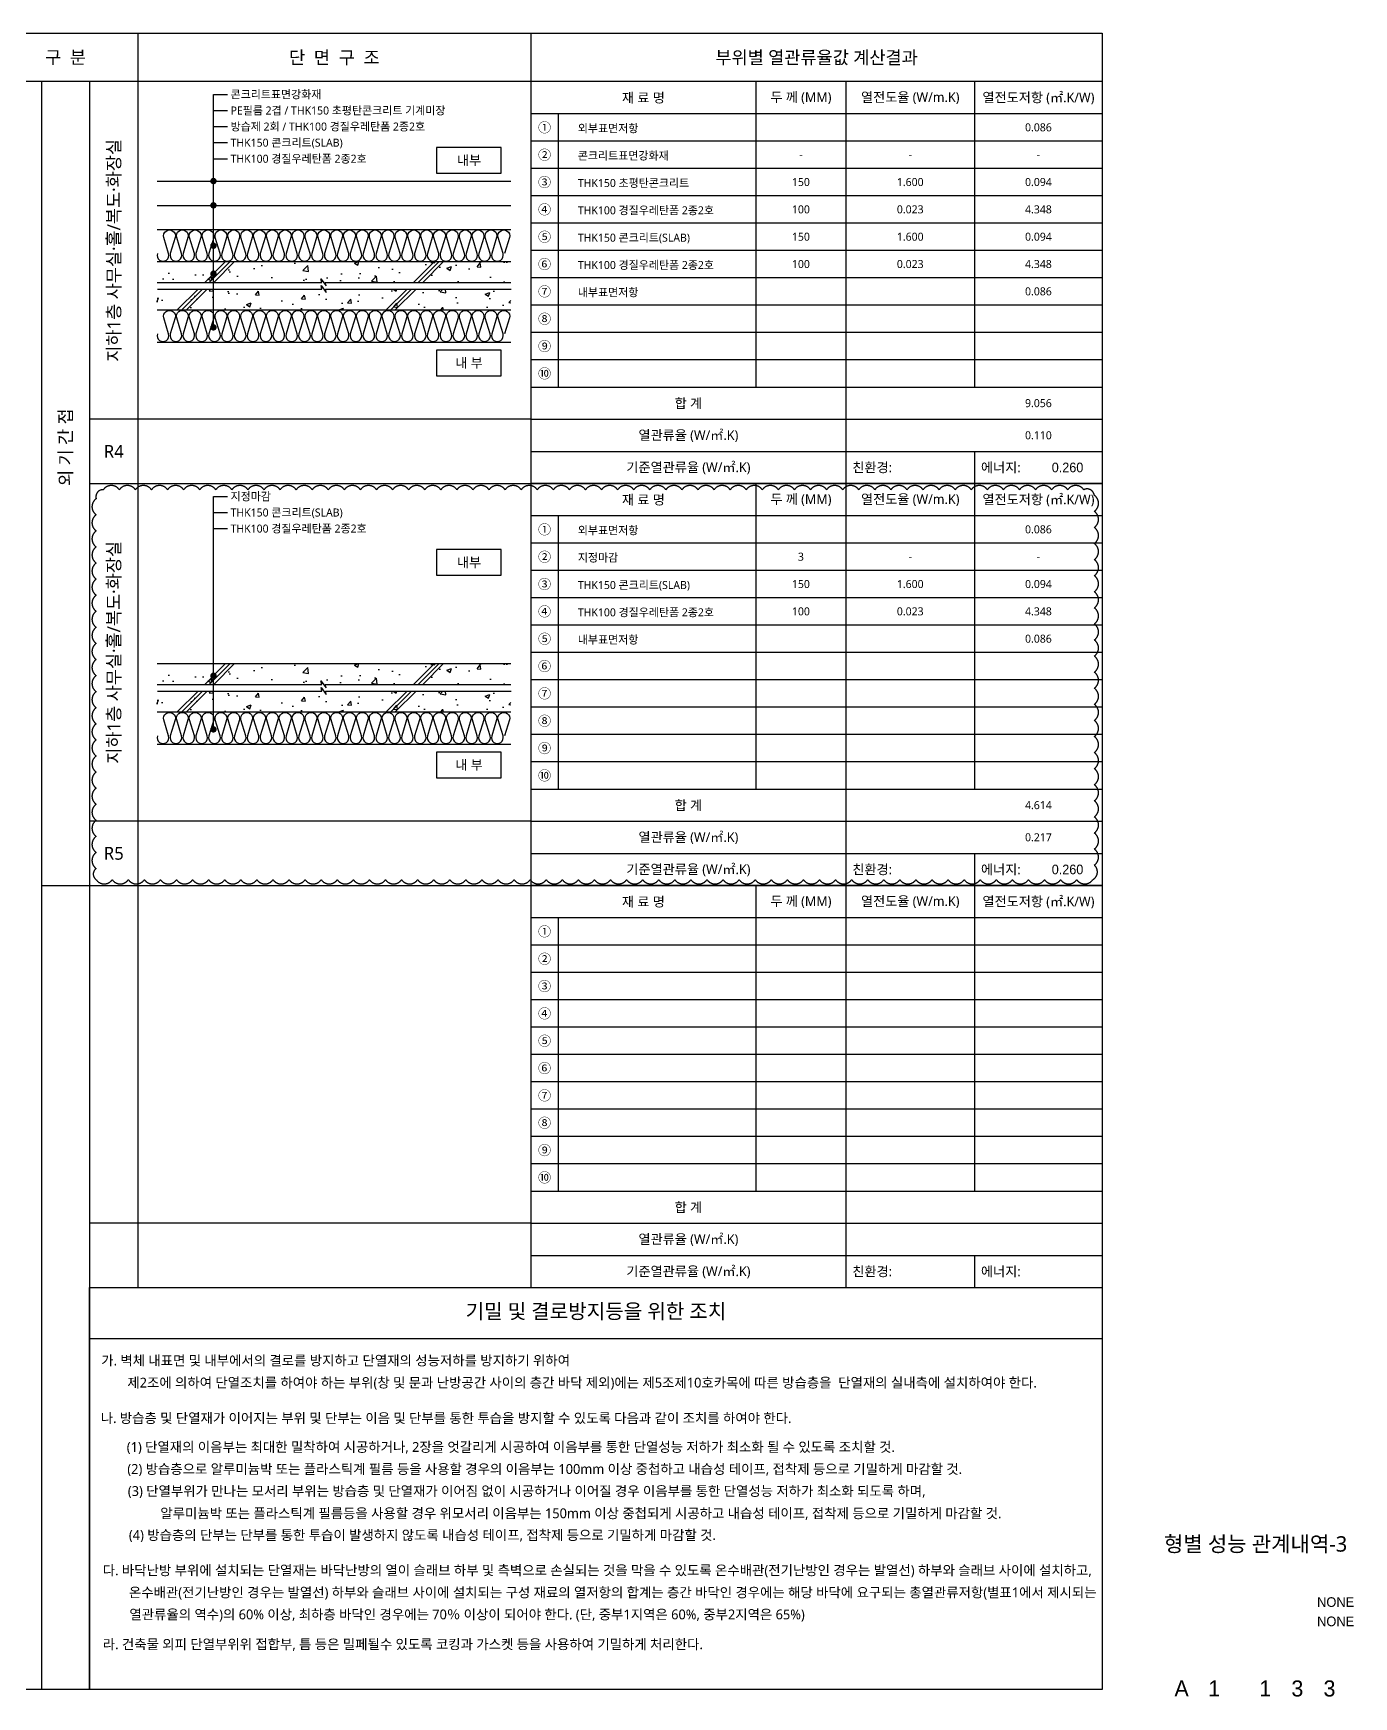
# Model space of a CAD drawing. Header units: millimetres. Extents: x 17329847 to 17386789, y -19727600 to -19720590.
# Drawn here: x 17349842 to 17353949, y -19726992 to -19721819 of the extents above; entities that cross this region are included whole.
import ezdxf
from ezdxf.enums import TextEntityAlignment as Align

# ---------------------------------------------------------------- set-up
doc = ezdxf.new("R2010")
doc.units = ezdxf.units.MM
doc.header["$LTSCALE"] = 100
doc.header["$MEASUREMENT"] = 0
doc.linetypes.add('ACAD_ISO03W100', pattern=[30, 12, -18])
doc.layers.get('0').update_dxf_attribs({"linetype": 'CONTINUOUS'})
doc.layers.add('___2001120_친환경(대일) 수정사항', color=7, linetype='CONTINUOUS', true_color=0xf26722, plot=False)
for name, color, linetype in [('AA-MKXM', 7, 'CONTINUOUS'), ('AA-XXXX-TEXT', 3, 'CONTINUOUS'), ("CON'C", 2, 'CONTINUOUS'), ('FIN', 6, 'CONTINUOUS'), ('HAT', 253, 'CONTINUOUS'), ('INS', 8, 'CONTINUOUS'), ('LEADER', 7, 'CONTINUOUS'), ('SYM', 7, 'CONTINUOUS'), ('TEXT', 3, 'CONTINUOUS'), ('TEXT(실명)', 7, 'CONTINUOUS'), ('TEXT-TITLE', 6, 'CONTINUOUS'), ('TEXT-기입', 6, 'CONTINUOUS'), ('TEXT1-일반글씨', 3, 'CONTINUOUS'), ('TEXT2-제목', 7, 'CONTINUOUS'), ('wire-meshes', 1, 'CONTINUOUS'), ('도면폼', 7, 'CONTINUOUS')]:
    doc.layers.add(name, color=color, linetype=linetype)
doc.layers.add('VE변경사항적용-20220616', color=10, linetype='CONTINUOUS', plot=False)
doc.styles.add('@나눔바른고딕', font='NanumBarunGothic.ttf')
doc.styles.add('CGS', font='cgse', dxfattribs={"bigfont": 'cgs'})
doc.styles.get("Standard").update_dxf_attribs({"font": ''})
doc.styles.add('굴림', font='')
doc.styles.add('나눔바른고딕', font='NanumBarunGothic.ttf')
doc.styles.get('Standard').set_extended_font_data('휴먼세고딕')
doc.styles.get('굴림').set_extended_font_data('Gulim')
doc.linetypes.add('X_LINE-ORI', pattern='A,3.5,-0.5,["X",Standard,S=0.5,R=0,X=-0.175,Y=-0.25],-0.5', length=4.5)

# ---------------------------------------------------------------- blocks, each defined once
blk = doc.blocks.new('BOX1')
at = {"layer": '도면폼', "ltscale": 1000}
blk.add_line((1777.5, 1250), (0, 1250), dxfattribs=at)
at = {"layer": '도면폼', "color": 4, "ltscale": 1000}
for p, q in [((700, 1250), (700, 300)), ((980, 1250), (980, 0)), ((1380, 1250), (1380, 300)), ((1777.5, 1150), (0, 1150)), ((85, 1150), (85, 300)), ((0, 300), (1777.5, 300)), ((0, 200), (1777.5, 200)), ((0, 100), (1777.5, 100)), ((1380, 100), (1380, 0))]:
    blk.add_line(p, q, dxfattribs=at)
at = {"layer": '도면폼', "color": 8}
for p, q in [((1777.5, 1065), (0, 1065)), ((1777.5, 980), (0, 980)), ((1777.5, 895), (0, 895)), ((1777.5, 810), (0, 810)), ((1777.5, 725), (0, 725)), ((1777.5, 640), (0, 640)), ((1777.5, 555), (0, 555)), ((1777.5, 470), (0, 470)), ((1777.5, 385), (0, 385))]:
    blk.add_line(p, q, dxfattribs=at)
at = {"layer": 'TEXT1-일반글씨', "style": '나눔바른고딕'}
for s, p in [('재 료 명', (350, 1200)), ('두 께 (MM)', (840, 1200)), ('열전도율 (W/m.K)', (1180, 1200)), ('열전도저항 (㎡.K/W)', (1578.8, 1200)), ('①', (42.5, 1107.5)), ('②', (42.5, 1022.5)), ('③', (42.5, 937.5)), ('④', (42.5, 852.5)), ('⑤', (42.5, 767.5)), ('⑥', (42.5, 682.5)), ('⑦', (42.5, 597.5)), ('⑧', (42.5, 512.5)), ('⑨', (42.5, 427.5)), ('⑩', (42.5, 342.5)), ('합 계', (490, 250)), ('열관류율 (W/㎡.K)', (490, 150)), ('기준열관류율 (W/㎡.K)', (490, 50))]:
    blk.add_text(s, height=30, dxfattribs=at).set_placement(p, align=Align.MIDDLE)
for s, p in [('친환경:', (1000, 50)), ('에너지:', (1400, 50))]:
    blk.add_text(s, height=30, dxfattribs=at).set_placement(p, align=Align.MIDDLE_LEFT)

msp = doc.modelspace()

# ---------------------------------------------------------------- hatches: boundary and pattern name
at = {"layer": 'HAT', "linetype": 'Continuous'}
h = msp.add_hatch(dxfattribs=at)
h.set_pattern_fill('AR-CONC', color=256, scale=20, style=0)
h.set_pattern_definition([(50, (17391304.85, -19779927.79), (143.45204, -12.55043), [15, -165]), (355, (17391304.85, -19779927.8), (-27.75027, 150.43843), [12, -132]), (100.4514, (17391316.81, -19779928.84), (115.70188, 137.8879), [12.74804, -140.22842]), (46.1842, (17391304.85, -19779887.8), (213.4482, -33.1038), [22.5, -247.5]), (96.6356, (17391322.64, -19779890.55), (186.93254, 194.8236), [19.12206, -210.3426]), (351.1842, (17391304.85, -19779887.8), (186.9324, 194.8237), [18, -198]), (21, (17391324.85, -19779897.79), (119.38141, -80.52378), [15, -165]), (326, (17391324.85, -19779897.8), (48.66307, 145.03), [12, -132]), (71.4514, (17391334.8, -19779904.5), (168.04453, 64.5061), [12.74804, -140.22842]), (37.5, (17391304.853, -19779927.793), (2.43197, 66.57877), [0, -130.4, 0, -134, 0, -132.5]), (7.5, (17391304.85, -19779927.79), (52.61391, 78.88234), [0, -76.4, 0, -127.4, 0, -50.5]), (327.5, (17391260.253, -19779927.793), (106.764487, -4.510974), [0, -50, 0, -156, 0, -207]), (317.5, (17391240.25, -19779927.79), (116.63723, 20.021), [0, -65, 0, -103.6, 0, -147])])
h.paths.add_polyline_path([(17351327.4, -19722614.6), (17350227.4, -19722614.6), (17350227.4, -19722679.3), (17351327.4, -19722679.3)])
h.paths.add_polyline_path([(17350227.4, -19722594), (17351327.4, -19722594), (17351327.4, -19722529.3), (17350227.4, -19722529.3)])
h = msp.add_hatch(dxfattribs=at)
h.set_pattern_fill('AR-CONC', color=256, scale=20, style=0)
h.set_pattern_definition([(50, (17391304.85, -19781177.79), (143.45204, -12.55043), [15, -165]), (355, (17391304.85, -19781177.8), (-27.75027, 150.43843), [12, -132]), (100.4514, (17391316.81, -19781178.84), (115.70188, 137.8879), [12.74804, -140.22842]), (46.1842, (17391304.85, -19781137.8), (213.4482, -33.1038), [22.5, -247.5]), (96.6356, (17391322.64, -19781140.55), (186.93254, 194.8236), [19.12206, -210.3426]), (351.1842, (17391304.85, -19781137.8), (186.9324, 194.8237), [18, -198]), (21, (17391324.85, -19781147.79), (119.38141, -80.52378), [15, -165]), (326, (17391324.85, -19781147.8), (48.66307, 145.03), [12, -132]), (71.4514, (17391334.8, -19781154.5), (168.04453, 64.5061), [12.74804, -140.22842]), (37.5, (17391304.853, -19781177.793), (2.43197, 66.57877), [0, -130.4, 0, -134, 0, -132.5]), (7.5, (17391304.85, -19781177.79), (52.61391, 78.88234), [0, -76.4, 0, -127.4, 0, -50.5]), (327.5, (17391260.253, -19781177.793), (106.764487, -4.510974), [0, -50, 0, -156, 0, -207]), (317.5, (17391240.25, -19781177.79), (116.63723, 20.021), [0, -65, 0, -103.6, 0, -147])])
h.paths.add_polyline_path([(17351327.4, -19723864.6), (17350227.4, -19723864.6), (17350227.4, -19723929.3), (17351327.4, -19723929.3)])
h.paths.add_polyline_path([(17350227.4, -19723844), (17351327.4, -19723844), (17351327.4, -19723779.3), (17350227.4, -19723779.3)])

# ---------------------------------------------------------------- linework, layer by layer
at = {"color": 7}
msp.add_lwpolyline([(17350017.4, -19725719.3), (17353167.4, -19725719.3), (17353167.4, -19726969.3), (17350017.4, -19726969.3)], close=True, dxfattribs=at)
msp.add_lwpolyline([(17353167.4, -19725879.3), (17350017.4, -19725879.3)], dxfattribs=at)
at = {"layer": '___2001120_친환경(대일) 수정사항', "ltscale": 1000}
msp.add_lwpolyline([(17350017.4, -19725719.3), (17353167.4, -19725719.3), (17353167.4, -19726969.3), (17350017.4, -19726969.3)], close=True, dxfattribs=at)
at = {"layer": 'AA-MKXM', "color": 7}
for points in [[(17351096.5, -19722254.3), (17351297.4, -19722254.3), (17351297.4, -19722174.3), (17351096.5, -19722174.3)], [(17351096.5, -19722884.3), (17351297.4, -19722884.3), (17351297.4, -19722804.3), (17351096.5, -19722804.3)], [(17351096.5, -19723504.3), (17351297.4, -19723504.3), (17351297.4, -19723424.3), (17351096.5, -19723424.3)], [(17351096.5, -19724134.3), (17351297.4, -19724134.3), (17351297.4, -19724054.3), (17351096.5, -19724054.3)]]:
    msp.add_lwpolyline(points, close=True, dxfattribs=at)
at = {"layer": "CON'C"}
for points in [[(17350227.4, -19722529.3), (17351327.4, -19722529.3)], [(17350227.4, -19722679.3), (17351327.4, -19722679.3)], [(17350227.4, -19723779.3), (17351327.4, -19723779.3)], [(17350227.4, -19723929.3), (17351327.4, -19723929.3)]]:
    msp.add_lwpolyline(points, dxfattribs=at)
at = {"layer": 'FIN'}
for points in [[(17350227.4, -19722279.3), (17351327.4, -19722279.3)], [(17350227.4, -19722429.3), (17351327.4, -19722429.3)]]:
    msp.add_lwpolyline(points, dxfattribs=at)
at = {"layer": 'HAT', "linetype": 'Continuous'}
for p, q in [((17350375.3, -19722594), (17350440, -19722529.3)), ((17350389.5, -19722594), (17350454.2, -19722529.3)), ((17350403.6, -19722594), (17350468.3, -19722529.3)), ((17351025.2, -19722594), (17351089.9, -19722529.3)), ((17351039.4, -19722594), (17351104.1, -19722529.3)), ((17351053.5, -19722594), (17351118.2, -19722529.3)), ((17350290, -19722679.3), (17350354.7, -19722614.6)), ((17350304.2, -19722679.3), (17350368.9, -19722614.6)), ((17350318.3, -19722679.3), (17350383, -19722614.6)), ((17350939.9, -19722679.3), (17351004.6, -19722614.6)), ((17350954.1, -19722679.3), (17351018.7, -19722614.6)), ((17350968.2, -19722679.3), (17351032.9, -19722614.6)), ((17350375.3, -19723844), (17350440, -19723779.3)), ((17350389.5, -19723844), (17350454.2, -19723779.3)), ((17350403.6, -19723844), (17350468.3, -19723779.3)), ((17351025.2, -19723844), (17351089.9, -19723779.3)), ((17351039.4, -19723844), (17351104.1, -19723779.3)), ((17351053.5, -19723844), (17351118.2, -19723779.3)), ((17350290, -19723929.3), (17350354.7, -19723864.6)), ((17350304.2, -19723929.3), (17350368.9, -19723864.6)), ((17350318.3, -19723929.3), (17350383, -19723864.6)), ((17350939.9, -19723929.3), (17351004.6, -19723864.6)), ((17350954.1, -19723929.3), (17351018.7, -19723864.6)), ((17350968.2, -19723929.3), (17351032.9, -19723864.6))]:
    msp.add_line(p, q, dxfattribs=at)
at = {"layer": 'INS'}
for points in [[(17350228.2, -19722504.3, 1.344031), (17350263.2, -19722504.3), (17350248.2, -19722454.3, -1.344031), (17350283.2, -19722454.3), (17350268.2, -19722504.3)], [(17350268.2, -19722504.3, 1.344031), (17350303.2, -19722504.3), (17350288.2, -19722454.3, -1.344031), (17350323.2, -19722454.3), (17350308.2, -19722504.3)], [(17350308.2, -19722504.3, 1.344031), (17350343.2, -19722504.3), (17350328.2, -19722454.3, -1.344031), (17350363.2, -19722454.3), (17350348.2, -19722504.3)], [(17350348.2, -19722504.3, 1.344031), (17350383.2, -19722504.3), (17350368.2, -19722454.3, -1.344031), (17350403.2, -19722454.3), (17350388.2, -19722504.3)], [(17350388.2, -19722504.3, 1.344031), (17350423.2, -19722504.3), (17350408.2, -19722454.3, -1.344031), (17350443.2, -19722454.3), (17350428.2, -19722504.3)], [(17350428.2, -19722504.3, 1.344031), (17350463.2, -19722504.3), (17350448.2, -19722454.3, -1.344031), (17350483.2, -19722454.3), (17350468.2, -19722504.3)], [(17350468.2, -19722504.3, 1.344031), (17350503.2, -19722504.3), (17350488.2, -19722454.3, -1.344031), (17350523.2, -19722454.3), (17350508.2, -19722504.3)], [(17350508.2, -19722504.3, 1.344031), (17350543.2, -19722504.3), (17350528.2, -19722454.3, -1.344031), (17350563.2, -19722454.3), (17350548.2, -19722504.3)], [(17350548.2, -19722504.3, 1.344031), (17350583.2, -19722504.3), (17350568.2, -19722454.3, -1.344031), (17350603.2, -19722454.3), (17350588.2, -19722504.3)], [(17350588.2, -19722504.3, 1.344031), (17350623.2, -19722504.3), (17350608.2, -19722454.3, -1.344031), (17350643.2, -19722454.3), (17350628.2, -19722504.3)], [(17350628.2, -19722504.3, 1.344031), (17350663.2, -19722504.3), (17350648.2, -19722454.3, -1.344031), (17350683.2, -19722454.3), (17350668.2, -19722504.3)], [(17350668.2, -19722504.3, 1.344031), (17350703.2, -19722504.3), (17350688.2, -19722454.3, -1.344031), (17350723.2, -19722454.3), (17350708.2, -19722504.3)], [(17350708.2, -19722504.3, 1.344031), (17350743.2, -19722504.3), (17350728.2, -19722454.3, -1.344031), (17350763.2, -19722454.3), (17350748.2, -19722504.3)], [(17350748.2, -19722504.3, 1.344031), (17350783.2, -19722504.3), (17350768.2, -19722454.3, -1.344031), (17350803.2, -19722454.3), (17350788.2, -19722504.3)], [(17350788.2, -19722504.3, 1.344031), (17350823.2, -19722504.3), (17350808.2, -19722454.3, -1.344031), (17350843.2, -19722454.3), (17350828.2, -19722504.3)], [(17350828.2, -19722504.3, 1.344031), (17350863.2, -19722504.3), (17350848.2, -19722454.3, -1.344031), (17350883.2, -19722454.3), (17350868.2, -19722504.3)], [(17350868.2, -19722504.3, 1.344031), (17350903.2, -19722504.3), (17350888.2, -19722454.3, -1.344031), (17350923.2, -19722454.3), (17350908.2, -19722504.3)], [(17350908.2, -19722504.3, 1.344031), (17350943.2, -19722504.3), (17350928.2, -19722454.3, -1.344031), (17350963.2, -19722454.3), (17350948.2, -19722504.3)], [(17350948.2, -19722504.3, 1.344031), (17350983.2, -19722504.3), (17350968.2, -19722454.3, -1.344031), (17351003.2, -19722454.3), (17350988.2, -19722504.3)], [(17350988.2, -19722504.3, 1.344031), (17351023.2, -19722504.3), (17351008.2, -19722454.3, -1.344031), (17351043.2, -19722454.3), (17351028.2, -19722504.3)], [(17351028.2, -19722504.3, 1.344031), (17351063.2, -19722504.3), (17351048.2, -19722454.3, -1.344031), (17351083.2, -19722454.3), (17351068.2, -19722504.3)], [(17351068.2, -19722504.3, 1.344031), (17351103.2, -19722504.3), (17351088.2, -19722454.3, -1.344031), (17351123.2, -19722454.3), (17351108.2, -19722504.3)], [(17351108.2, -19722504.3, 1.344031), (17351143.2, -19722504.3), (17351128.2, -19722454.3, -1.344031), (17351163.2, -19722454.3), (17351148.2, -19722504.3)], [(17351148.2, -19722504.3, 1.344031), (17351183.2, -19722504.3), (17351168.2, -19722454.3, -1.344031), (17351203.2, -19722454.3), (17351188.2, -19722504.3)], [(17351188.2, -19722504.3, 1.344031), (17351223.2, -19722504.3), (17351208.2, -19722454.3, -1.344031), (17351243.2, -19722454.3), (17351228.2, -19722504.3)], [(17351228.2, -19722504.3, 1.344031), (17351263.2, -19722504.3), (17351248.2, -19722454.3, -1.344031), (17351283.2, -19722454.3), (17351268.2, -19722504.3)], [(17351268.2, -19722504.3, 1.344031), (17351303.2, -19722504.3), (17351288.2, -19722454.3, -1.344031), (17351323.2, -19722454.3), (17351308.2, -19722504.3)], [(17350228.2, -19722754.3, 1.344031), (17350263.2, -19722754.3), (17350248.2, -19722704.3, -1.344031), (17350283.2, -19722704.3), (17350268.2, -19722754.3)], [(17350268.2, -19722754.3, 1.344031), (17350303.2, -19722754.3), (17350288.2, -19722704.3, -1.344031), (17350323.2, -19722704.3), (17350308.2, -19722754.3)], [(17350308.2, -19722754.3, 1.344031), (17350343.2, -19722754.3), (17350328.2, -19722704.3, -1.344031), (17350363.2, -19722704.3), (17350348.2, -19722754.3)], [(17350348.2, -19722754.3, 1.344031), (17350383.2, -19722754.3), (17350368.2, -19722704.3, -1.344031), (17350403.2, -19722704.3), (17350388.2, -19722754.3)], [(17350388.2, -19722754.3, 1.344031), (17350423.2, -19722754.3), (17350408.2, -19722704.3, -1.344031), (17350443.2, -19722704.3), (17350428.2, -19722754.3)], [(17350428.2, -19722754.3, 1.344031), (17350463.2, -19722754.3), (17350448.2, -19722704.3, -1.344031), (17350483.2, -19722704.3), (17350468.2, -19722754.3)], [(17350468.2, -19722754.3, 1.344031), (17350503.2, -19722754.3), (17350488.2, -19722704.3, -1.344031), (17350523.2, -19722704.3), (17350508.2, -19722754.3)], [(17350508.2, -19722754.3, 1.344031), (17350543.2, -19722754.3), (17350528.2, -19722704.3, -1.344031), (17350563.2, -19722704.3), (17350548.2, -19722754.3)], [(17350548.2, -19722754.3, 1.344031), (17350583.2, -19722754.3), (17350568.2, -19722704.3, -1.344031), (17350603.2, -19722704.3), (17350588.2, -19722754.3)], [(17350588.2, -19722754.3, 1.344031), (17350623.2, -19722754.3), (17350608.2, -19722704.3, -1.344031), (17350643.2, -19722704.3), (17350628.2, -19722754.3)], [(17350628.2, -19722754.3, 1.344031), (17350663.2, -19722754.3), (17350648.2, -19722704.3, -1.344031), (17350683.2, -19722704.3), (17350668.2, -19722754.3)], [(17350668.2, -19722754.3, 1.344031), (17350703.2, -19722754.3), (17350688.2, -19722704.3, -1.344031), (17350723.2, -19722704.3), (17350708.2, -19722754.3)], [(17350708.2, -19722754.3, 1.344031), (17350743.2, -19722754.3), (17350728.2, -19722704.3, -1.344031), (17350763.2, -19722704.3), (17350748.2, -19722754.3)], [(17350748.2, -19722754.3, 1.344031), (17350783.2, -19722754.3), (17350768.2, -19722704.3, -1.344031), (17350803.2, -19722704.3), (17350788.2, -19722754.3)], [(17350788.2, -19722754.3, 1.344031), (17350823.2, -19722754.3), (17350808.2, -19722704.3, -1.344031), (17350843.2, -19722704.3), (17350828.2, -19722754.3)], [(17350828.2, -19722754.3, 1.344031), (17350863.2, -19722754.3), (17350848.2, -19722704.3, -1.344031), (17350883.2, -19722704.3), (17350868.2, -19722754.3)], [(17350868.2, -19722754.3, 1.344031), (17350903.2, -19722754.3), (17350888.2, -19722704.3, -1.344031), (17350923.2, -19722704.3), (17350908.2, -19722754.3)], [(17350908.2, -19722754.3, 1.344031), (17350943.2, -19722754.3), (17350928.2, -19722704.3, -1.344031), (17350963.2, -19722704.3), (17350948.2, -19722754.3)], [(17350948.2, -19722754.3, 1.344031), (17350983.2, -19722754.3), (17350968.2, -19722704.3, -1.344031), (17351003.2, -19722704.3), (17350988.2, -19722754.3)], [(17350988.2, -19722754.3, 1.344031), (17351023.2, -19722754.3), (17351008.2, -19722704.3, -1.344031), (17351043.2, -19722704.3), (17351028.2, -19722754.3)], [(17351028.2, -19722754.3, 1.344031), (17351063.2, -19722754.3), (17351048.2, -19722704.3, -1.344031), (17351083.2, -19722704.3), (17351068.2, -19722754.3)], [(17351068.2, -19722754.3, 1.344031), (17351103.2, -19722754.3), (17351088.2, -19722704.3, -1.344031), (17351123.2, -19722704.3), (17351108.2, -19722754.3)], [(17351108.2, -19722754.3, 1.344031), (17351143.2, -19722754.3), (17351128.2, -19722704.3, -1.344031), (17351163.2, -19722704.3), (17351148.2, -19722754.3)], [(17351148.2, -19722754.3, 1.344031), (17351183.2, -19722754.3), (17351168.2, -19722704.3, -1.344031), (17351203.2, -19722704.3), (17351188.2, -19722754.3)], [(17351188.2, -19722754.3, 1.344031), (17351223.2, -19722754.3), (17351208.2, -19722704.3, -1.344031), (17351243.2, -19722704.3), (17351228.2, -19722754.3)], [(17351228.2, -19722754.3, 1.344031), (17351263.2, -19722754.3), (17351248.2, -19722704.3, -1.344031), (17351283.2, -19722704.3), (17351268.2, -19722754.3)], [(17351268.2, -19722754.3, 1.344031), (17351303.2, -19722754.3), (17351288.2, -19722704.3, -1.344031), (17351323.2, -19722704.3), (17351308.2, -19722754.3)], [(17350228.2, -19724004.3, 1.344031), (17350263.2, -19724004.3), (17350248.2, -19723954.3, -1.344031), (17350283.2, -19723954.3), (17350268.2, -19724004.3)], [(17350268.2, -19724004.3, 1.344031), (17350303.2, -19724004.3), (17350288.2, -19723954.3, -1.344031), (17350323.2, -19723954.3), (17350308.2, -19724004.3)], [(17350308.2, -19724004.3, 1.344031), (17350343.2, -19724004.3), (17350328.2, -19723954.3, -1.344031), (17350363.2, -19723954.3), (17350348.2, -19724004.3)], [(17350348.2, -19724004.3, 1.344031), (17350383.2, -19724004.3), (17350368.2, -19723954.3, -1.344031), (17350403.2, -19723954.3), (17350388.2, -19724004.3)], [(17350388.2, -19724004.3, 1.344031), (17350423.2, -19724004.3), (17350408.2, -19723954.3, -1.344031), (17350443.2, -19723954.3), (17350428.2, -19724004.3)], [(17350428.2, -19724004.3, 1.344031), (17350463.2, -19724004.3), (17350448.2, -19723954.3, -1.344031), (17350483.2, -19723954.3), (17350468.2, -19724004.3)], [(17350468.2, -19724004.3, 1.344031), (17350503.2, -19724004.3), (17350488.2, -19723954.3, -1.344031), (17350523.2, -19723954.3), (17350508.2, -19724004.3)], [(17350508.2, -19724004.3, 1.344031), (17350543.2, -19724004.3), (17350528.2, -19723954.3, -1.344031), (17350563.2, -19723954.3), (17350548.2, -19724004.3)], [(17350548.2, -19724004.3, 1.344031), (17350583.2, -19724004.3), (17350568.2, -19723954.3, -1.344031), (17350603.2, -19723954.3), (17350588.2, -19724004.3)], [(17350588.2, -19724004.3, 1.344031), (17350623.2, -19724004.3), (17350608.2, -19723954.3, -1.344031), (17350643.2, -19723954.3), (17350628.2, -19724004.3)], [(17350628.2, -19724004.3, 1.344031), (17350663.2, -19724004.3), (17350648.2, -19723954.3, -1.344031), (17350683.2, -19723954.3), (17350668.2, -19724004.3)], [(17350668.2, -19724004.3, 1.344031), (17350703.2, -19724004.3), (17350688.2, -19723954.3, -1.344031), (17350723.2, -19723954.3), (17350708.2, -19724004.3)], [(17350708.2, -19724004.3, 1.344031), (17350743.2, -19724004.3), (17350728.2, -19723954.3, -1.344031), (17350763.2, -19723954.3), (17350748.2, -19724004.3)], [(17350748.2, -19724004.3, 1.344031), (17350783.2, -19724004.3), (17350768.2, -19723954.3, -1.344031), (17350803.2, -19723954.3), (17350788.2, -19724004.3)], [(17350788.2, -19724004.3, 1.344031), (17350823.2, -19724004.3), (17350808.2, -19723954.3, -1.344031), (17350843.2, -19723954.3), (17350828.2, -19724004.3)], [(17350828.2, -19724004.3, 1.344031), (17350863.2, -19724004.3), (17350848.2, -19723954.3, -1.344031), (17350883.2, -19723954.3), (17350868.2, -19724004.3)], [(17350868.2, -19724004.3, 1.344031), (17350903.2, -19724004.3), (17350888.2, -19723954.3, -1.344031), (17350923.2, -19723954.3), (17350908.2, -19724004.3)], [(17350908.2, -19724004.3, 1.344031), (17350943.2, -19724004.3), (17350928.2, -19723954.3, -1.344031), (17350963.2, -19723954.3), (17350948.2, -19724004.3)], [(17350948.2, -19724004.3, 1.344031), (17350983.2, -19724004.3), (17350968.2, -19723954.3, -1.344031), (17351003.2, -19723954.3), (17350988.2, -19724004.3)], [(17350988.2, -19724004.3, 1.344031), (17351023.2, -19724004.3), (17351008.2, -19723954.3, -1.344031), (17351043.2, -19723954.3), (17351028.2, -19724004.3)], [(17351028.2, -19724004.3, 1.344031), (17351063.2, -19724004.3), (17351048.2, -19723954.3, -1.344031), (17351083.2, -19723954.3), (17351068.2, -19724004.3)], [(17351068.2, -19724004.3, 1.344031), (17351103.2, -19724004.3), (17351088.2, -19723954.3, -1.344031), (17351123.2, -19723954.3), (17351108.2, -19724004.3)], [(17351108.2, -19724004.3, 1.344031), (17351143.2, -19724004.3), (17351128.2, -19723954.3, -1.344031), (17351163.2, -19723954.3), (17351148.2, -19724004.3)], [(17351148.2, -19724004.3, 1.344031), (17351183.2, -19724004.3), (17351168.2, -19723954.3, -1.344031), (17351203.2, -19723954.3), (17351188.2, -19724004.3)], [(17351188.2, -19724004.3, 1.344031), (17351223.2, -19724004.3), (17351208.2, -19723954.3, -1.344031), (17351243.2, -19723954.3), (17351228.2, -19724004.3)], [(17351228.2, -19724004.3, 1.344031), (17351263.2, -19724004.3), (17351248.2, -19723954.3, -1.344031), (17351283.2, -19723954.3), (17351268.2, -19724004.3)], [(17351268.2, -19724004.3, 1.344031), (17351303.2, -19724004.3), (17351288.2, -19723954.3, -1.344031), (17351323.2, -19723954.3), (17351308.2, -19724004.3)]]:
    msp.add_lwpolyline(points, format="xyb", dxfattribs=at)
for points in [[(17350227.4, -19722779.3), (17351327.4, -19722779.3)], [(17350227.4, -19724029.3), (17351327.4, -19724029.3)]]:
    msp.add_lwpolyline(points, dxfattribs=at)
at = {"layer": 'LEADER'}
for p, q in [((17350402.6, -19722733.7), (17350402.6, -19722009.4)), ((17350402.6, -19722009.4), (17350445.8, -19722009.4)), ((17350402.6, -19722059.4), (17350445.8, -19722059.4)), ((17350402.6, -19722109.4), (17350445.8, -19722109.4)), ((17350402.6, -19722159.4), (17350445.8, -19722159.4)), ((17350402.6, -19722209.4), (17350445.8, -19722209.4)), ((17350402.6, -19723983.7), (17350402.6, -19723259.4)), ((17350402.6, -19723259.4), (17350445.8, -19723259.4)), ((17350402.6, -19723309.4), (17350445.8, -19723309.4)), ((17350402.6, -19723359.4), (17350445.8, -19723359.4))]:
    msp.add_line(p, q, dxfattribs=at)
at = {"layer": 'SYM', "ltscale": 1000}
for points in [[(17350227.4, -19722594), (17350739.2, -19722594), (17350736.5, -19722583), (17350752.7, -19722605), (17350750, -19722594), (17351327.4, -19722594)], [(17350228.2, -19722614.6), (17350739.9, -19722614.6), (17350737.2, -19722603.6), (17350753.4, -19722625.6), (17350750.7, -19722614.6), (17351328.2, -19722614.6)], [(17350227.4, -19723844), (17350739.2, -19723844), (17350736.5, -19723833), (17350752.7, -19723855), (17350750, -19723844), (17351327.4, -19723844)], [(17350228.2, -19723864.6), (17350739.9, -19723864.6), (17350737.2, -19723853.6), (17350753.4, -19723875.6), (17350750.7, -19723864.6), (17351328.2, -19723864.6)]]:
    msp.add_lwpolyline(points, dxfattribs=at)
at = {"layer": 'TEXT(실명)', "const_width": 10}
for points in [[(17350402.6, -19722273.8, -1), (17350402.6, -19722283.8, -1)], [(17350402.6, -19722349.3, -1), (17350402.6, -19722359.3, -1)], [(17350402.6, -19722474.8, -1), (17350402.6, -19722484.8, -1)], [(17350402.6, -19722562, -1), (17350402.6, -19722572, -1)], [(17350402.6, -19722728.7, -1), (17350402.6, -19722738.7, -1)], [(17350402.6, -19723812, -1), (17350402.6, -19723822, -1)], [(17350402.6, -19723978.7, -1), (17350402.6, -19723988.7, -1)]]:
    msp.add_lwpolyline(points, format="xyb", close=True, dxfattribs=at)
at = {"layer": 'VE변경사항적용-20220616', "linetype": 'ACAD_ISO03W100'}
msp.add_lwpolyline([(17350037.7, -19724451.2, 0.520567), (17350087.7, -19724451.2, 0.520567), (17350137.7, -19724451.2, 0.520567), (17350187.7, -19724451.2, 0.520567), (17350237.7, -19724451.2, 0.520567), (17350287.7, -19724451.2, 0.520567), (17350337.7, -19724451.2, 0.520567), (17350387.7, -19724451.2, 0.520567), (17350437.7, -19724451.2, 0.520567), (17350487.7, -19724451.2, 0.520567), (17350537.7, -19724451.2, 0.520567), (17350587.7, -19724451.2, 0.520567), (17350637.7, -19724451.2, 0.520567), (17350687.7, -19724451.2, 0.520567), (17350737.7, -19724451.2, 0.520567), (17350787.7, -19724451.2, 0.520567), (17350837.7, -19724451.2, 0.520567), (17350887.7, -19724451.2, 0.520567), (17350937.7, -19724451.2, 0.520567), (17350987.7, -19724451.2, 0.520567), (17351037.7, -19724451.2, 0.520567), (17351087.7, -19724451.2, 0.520567), (17351137.7, -19724451.2, 0.520567), (17351187.7, -19724451.2, 0.520567), (17351237.7, -19724451.2, 0.520567), (17351287.7, -19724451.2, 0.520567), (17351337.7, -19724451.2, 0.520567), (17351387.7, -19724451.2, 0.520567), (17351437.7, -19724451.2, 0.520567), (17351487.7, -19724451.2, 0.520567), (17351537.7, -19724451.2, 0.520567), (17351587.7, -19724451.2, 0.520567), (17351637.7, -19724451.2, 0.520567), (17351687.7, -19724451.2, 0.520567), (17351737.7, -19724451.2, 0.520567), (17351787.7, -19724451.2, 0.520567), (17351837.7, -19724451.2, 0.520567), (17351887.7, -19724451.2, 0.520567), (17351937.7, -19724451.2, 0.520567), (17351987.7, -19724451.2, 0.520567), (17352037.7, -19724451.2, 0.520567), (17352087.7, -19724451.2, 0.520567), (17352137.7, -19724451.2, 0.520567), (17352187.7, -19724451.2, 0.520567), (17352237.7, -19724451.2, 0.520567), (17352287.7, -19724451.2, 0.520567), (17352337.7, -19724451.2, 0.520567), (17352387.7, -19724451.2, 0.520567), (17352437.7, -19724451.2, 0.520567), (17352487.7, -19724451.2, 0.520567), (17352537.7, -19724451.2, 0.520567), (17352587.7, -19724451.2, 0.520567), (17352637.7, -19724451.2, 0.520567), (17352687.7, -19724451.2, 0.520567), (17352737.7, -19724451.2, 0.520567), (17352787.7, -19724451.2, 0.520567), (17352837.7, -19724451.2, 0.520567), (17352887.7, -19724451.2, 0.520567), (17352937.7, -19724451.2, 0.520567), (17352987.7, -19724451.2, 0.520567), (17353037.7, -19724451.2, 0.520567), (17353087.7, -19724451.2, 0.520567), (17353137.7, -19724451.2, 0.520567), (17353142.5, -19724405.9, 0.520567), (17353142.5, -19724355.9, 0.520567), (17353142.5, -19724305.9, 0.520567), (17353142.5, -19724255.9, 0.520567), (17353142.5, -19724205.9, 0.520567), (17353142.5, -19724155.9, 0.520567), (17353142.5, -19724105.9, 0.520567), (17353142.5, -19724055.9, 0.520567), (17353142.5, -19724005.9, 0.520567), (17353142.5, -19723955.9, 0.520567), (17353142.5, -19723905.9, 0.520567), (17353142.5, -19723855.9, 0.520567), (17353142.5, -19723805.9, 0.520567), (17353142.5, -19723755.9, 0.520567), (17353142.5, -19723705.9, 0.520567), (17353142.5, -19723655.9, 0.520567), (17353142.5, -19723605.9, 0.520567), (17353142.5, -19723555.9, 0.520567), (17353142.5, -19723505.9, 0.520567), (17353142.5, -19723455.9, 0.520567), (17353142.5, -19723405.9, 0.520567), (17353142.5, -19723355.9, 0.520567), (17353142.5, -19723305.9, 0.520567), (17353142.5, -19723255.9, 0.520567), (17353109.8, -19723238.6, 0.520567), (17353059.8, -19723238.6, 0.520567), (17353009.8, -19723238.6, 0.520567), (17352959.8, -19723238.6, 0.520567), (17352909.8, -19723238.6, 0.520567), (17352859.8, -19723238.6, 0.520567), (17352809.8, -19723238.6, 0.520567), (17352759.8, -19723238.6, 0.520567), (17352709.8, -19723238.6, 0.520567), (17352659.8, -19723238.6, 0.520567), (17352609.8, -19723238.6, 0.520567), (17352559.8, -19723238.6, 0.520567), (17352509.8, -19723238.6, 0.520567), (17352459.8, -19723238.6, 0.520567), (17352409.8, -19723238.6, 0.520567), (17352359.8, -19723238.6, 0.520567), (17352309.8, -19723238.6, 0.520567), (17352259.8, -19723238.6, 0.520567), (17352209.8, -19723238.6, 0.520567), (17352159.8, -19723238.6, 0.520567), (17352109.8, -19723238.6, 0.520567), (17352059.8, -19723238.6, 0.520567), (17352009.8, -19723238.6, 0.520567), (17351959.8, -19723238.6, 0.520567), (17351909.8, -19723238.6, 0.520567), (17351859.8, -19723238.6, 0.520567), (17351809.8, -19723238.6, 0.520567), (17351759.8, -19723238.6, 0.520567), (17351709.8, -19723238.6, 0.520567), (17351659.8, -19723238.6, 0.520567), (17351609.8, -19723238.6, 0.520567), (17351559.8, -19723238.6, 0.520567), (17351509.8, -19723238.6, 0.520567), (17351459.8, -19723238.6, 0.520567), (17351409.8, -19723238.6, 0.520567), (17351359.8, -19723238.6, 0.520567), (17351309.8, -19723238.6, 0.520567), (17351259.8, -19723238.6, 0.520567), (17351209.8, -19723238.6, 0.520567), (17351159.8, -19723238.6, 0.520567), (17351109.8, -19723238.6, 0.520567), (17351059.8, -19723238.6, 0.520567), (17351009.8, -19723238.6, 0.520567), (17350959.8, -19723238.6, 0.520567), (17350909.8, -19723238.6, 0.520567), (17350859.8, -19723238.6, 0.520567), (17350809.8, -19723238.6, 0.520567), (17350759.8, -19723238.6, 0.520567), (17350709.8, -19723238.6, 0.520567), (17350659.8, -19723238.6, 0.520567), (17350609.8, -19723238.6, 0.520567), (17350559.8, -19723238.6, 0.520567), (17350509.8, -19723238.6, 0.520567), (17350459.8, -19723238.6, 0.520567), (17350409.8, -19723238.6, 0.520567), (17350359.8, -19723238.6, 0.520567), (17350309.8, -19723238.6, 0.520567), (17350259.8, -19723238.6, 0.520567), (17350209.8, -19723238.6, 0.520567), (17350159.8, -19723238.6, 0.520567), (17350109.8, -19723238.6, 0.520567), (17350059.8, -19723238.6, 0.520567), (17350037.7, -19723266.5, 0.520567), (17350037.7, -19723316.5, 0.520567), (17350037.7, -19723366.5, 0.520567), (17350037.7, -19723416.5, 0.520567), (17350037.7, -19723466.5, 0.520567), (17350037.7, -19723516.5, 0.520567), (17350037.7, -19723566.5, 0.520567), (17350037.7, -19723616.5, 0.520567), (17350037.7, -19723666.5, 0.520567), (17350037.7, -19723716.5, 0.520567), (17350037.7, -19723766.5, 0.520567), (17350037.7, -19723816.5, 0.520567), (17350037.7, -19723866.5, 0.520567), (17350037.7, -19723916.5, 0.520567), (17350037.7, -19723966.5, 0.520567), (17350037.7, -19724016.5, 0.520567), (17350037.7, -19724066.5, 0.520567), (17350037.7, -19724116.5, 0.520567), (17350037.7, -19724166.5, 0.520567), (17350037.7, -19724216.5, 0.520567), (17350037.7, -19724266.5, 0.520567), (17350037.7, -19724316.5, 0.520567), (17350037.7, -19724366.5, 0.520567), (17350037.7, -19724416.5, 0.520567)], format="xyb", close=True, dxfattribs=at)
at = {"layer": 'wire-meshes', "linetype": 'X_LINE-ORI', "ltscale": 0.5}
msp.add_lwpolyline([(17350227.4, -19722354.3), (17351327.4, -19722354.3)], dxfattribs=at)
at = {"layer": '도면폼'}
for p, q in [((17350167.4, -19721819.3), (17350167.4, -19725719.3)), ((17351389.9, -19721819.3), (17351389.9, -19725719.3)), ((17353167.4, -19721969.3), (17349717.4, -19721969.3)), ((17349867.4, -19721969.3), (17349867.4, -19726969.3)), ((17350017.4, -19721969.3), (17350017.4, -19726969.3)), ((17350017.4, -19723219.3), (17353167.4, -19723219.3)), ((17351389.9, -19724269.3), (17350017.4, -19724269.3))]:
    msp.add_line(p, q, dxfattribs=at)
at = {"layer": '도면폼', "color": 4, "ltscale": 1000}
for p, q in [((17351389.9, -19723019.3), (17350017.4, -19723019.3)), ((17351389.9, -19724269.3), (17350017.4, -19724269.3)), ((17351389.9, -19725519.3), (17350017.4, -19725519.3))]:
    msp.add_line(p, q, dxfattribs=at)
at = {"layer": '도면폼', "ltscale": 1000}
for p, q in [((17349867.4, -19724469.3), (17353167.4, -19724469.3)), ((17350017.4, -19725719.3), (17353167.4, -19725719.3))]:
    msp.add_line(p, q, dxfattribs=at)
at = {"layer": '도면폼'}
msp.add_lwpolyline([(17349717.4, -19721819.3), (17353167.4, -19721819.3), (17353167.4, -19726969.3), (17349717.4, -19726969.3)], close=True, dxfattribs=at)

# ---------------------------------------------------------------- block references
at = {"layer": 'TEXT', "color": 3}
for p in [(17351389.9, -19723219.3), (17351389.9, -19724469.3), (17351389.9, -19725719.3)]:
    msp.add_blockref('BOX1', p, dxfattribs=at)

# ---------------------------------------------------------------- texts
at = {"layer": 'AA-XXXX-TEXT', "style": '@나눔바른고딕'}
for s, p in [('지하1층 사무실·홀/복도·화장실', (17350092.4, -19722494.3)), ('외 기 간 접', (17349942.4, -19723106.2)), ('지하1층 사무실·홀/복도·화장실', (17350092.4, -19723744.3))]:
    msp.add_text(s, height=40, rotation=90, dxfattribs=at).set_placement(p, align=Align.MIDDLE_CENTER)
at = {"layer": 'AA-XXXX-TEXT', "style": '나눔바른고딕'}
for s, p in [('R4', (17350092.4, -19723119.3)), ('R5', (17350092.4, -19724369.3))]:
    msp.add_text(s, height=40, dxfattribs=at).set_placement(p, align=Align.MIDDLE)
at = {"layer": 'TEXT', "style": '나눔바른고딕'}
for s, p in [('콘크리트표면강화재', (17350455.8, -19722009.4)), ('PE필름 2겹 / THK150 초평탄콘크리트 기계미장', (17350455.8, -19722059.4)), ('THK150 콘크리트(SLAB)', (17350455.8, -19722159.4)), ('방습제 2회 / THK100 경질우레탄폼 2종2호', (17350455.8, -19722109.4)), ('외부표면저항', (17351536, -19722114.9)), ('THK100 경질우레탄폼 2종2호', (17350455.8, -19722209.4)), ('콘크리트표면강화재', (17351536, -19722199.9)), ('THK150 초평탄콘크리트', (17351536, -19722284.9)), ('THK100 경질우레탄폼 2종2호', (17351536, -19722369.9)), ('THK150 콘크리트(SLAB)', (17351536, -19722454.9)), ('THK100 경질우레탄폼 2종2호', (17351536, -19722539.9)), ('내부표면저항', (17351536, -19722624.9)), ('지정마감', (17350455.8, -19723259.4)), ('THK150 콘크리트(SLAB)', (17350455.8, -19723309.4)), ('THK100 경질우레탄폼 2종2호', (17350455.8, -19723359.4)), ('외부표면저항', (17351536, -19723364.9)), ('지정마감', (17351536, -19723449.9)), ('THK150 콘크리트(SLAB)', (17351536, -19723534.9)), ('THK100 경질우레탄폼 2종2호', (17351536, -19723619.9)), ('내부표면저항', (17351536, -19723704.9))]:
    msp.add_text(s, height=25, dxfattribs=at).set_placement(p, align=Align.MIDDLE_LEFT)
for s, height, p in [('0.086', 25, (17352968.6, -19722111.8)), ('내부', 30, (17351197.7, -19722214.3)), ('-', 25, (17352229.9, -19722196.8)), ('-', 25, (17352569.9, -19722196.8)), ('-', 25, (17352968.6, -19722196.8)), ('150', 25, (17352229.9, -19722281.8)), ('1.600', 25, (17352569.9, -19722281.8)), ('0.094', 25, (17352968.6, -19722281.8)), ('100', 25, (17352229.9, -19722366.8)), ('0.023', 25, (17352569.9, -19722366.8)), ('4.348', 25, (17352968.6, -19722366.8)), ('150', 25, (17352229.9, -19722451.8)), ('1.600', 25, (17352569.9, -19722451.8)), ('0.094', 25, (17352968.6, -19722451.8)), ('100', 25, (17352229.9, -19722536.8)), ('0.023', 25, (17352569.9, -19722536.8)), ('4.348', 25, (17352968.6, -19722536.8)), ('0.086', 25, (17352968.6, -19722621.8)), ('내 부', 30, (17351197.7, -19722844.3)), ('9.056', 25, (17352968.6, -19722969.3)), ('0.110', 25, (17352968.6, -19723069.3)), ('0.086', 25, (17352968.6, -19723361.8)), ('3', 25, (17352229.9, -19723446.8)), ('내부', 30, (17351197.7, -19723464.3)), ('-', 25, (17352569.9, -19723446.8)), ('-', 25, (17352968.6, -19723446.8)), ('150', 25, (17352229.9, -19723531.8)), ('1.600', 25, (17352569.9, -19723531.8)), ('0.094', 25, (17352968.6, -19723531.8)), ('100', 25, (17352229.9, -19723616.8)), ('0.023', 25, (17352569.9, -19723616.8)), ('4.348', 25, (17352968.6, -19723616.8)), ('0.086', 25, (17352968.6, -19723701.8)), ('내 부', 30, (17351197.7, -19724094.3)), ('4.614', 25, (17352968.6, -19724219.3)), ('0.217', 25, (17352968.6, -19724319.3))]:
    msp.add_text(s, height=height, dxfattribs=at).set_placement(p, align=Align.MIDDLE_CENTER)
at = {"layer": 'TEXT', "color": 2, "style": '굴림'}
for p in [(17353108.3, -19723169.3), (17353108.3, -19724419.3)]:
    msp.add_text('0.260', height=30, dxfattribs=at).set_placement(p, align=Align.MIDDLE_RIGHT)
at = {"layer": 'TEXT', "ltscale": 1000, "style": '나눔바른고딕'}
msp.add_text('기밀 및 결로방지등을 위한 조치', height=45.9, dxfattribs=at).set_placement((17351592.4, -19725816), align=Align.CENTER)
for s, p in [('가. 벽체 내표면 및 내부에서의 결로를 방지하고 단열재의 성능저하를 방지하기 위하여', (17350053.4, -19725961.5)), ('제2조에 의하여 단열조치를 하여야 하는 부위(창 및 문과 난방공간 사이의 층간 바닥 제외)에는 제5조제10호카목에 따른 방습층을  단열재의 실내측에 설치하여야 한다.', (17350134.6, -19726030.3)), ('나. 방습층 및 단열재가 이어지는 부위 및 단부는 이음 및 단부를 통한 투습을 방지할 수 있도록 다음과 같이 조치를 하여야 한다.', (17350051.8, -19726140.5)), ('(1) 단열재의 이음부는 최대한 밀착하여 시공하거나, 2장을 엇갈리게 시공하여 이음부를 통한 단열성능 저하가 최소화 될 수 있도록 조치할 것.', (17350132.9, -19726230.4)), ('(2) 방습층으로 알루미늄박 또는 플라스틱계 필름 등을 사용할 경우의 이음부는 100mm 이상 중첩하고 내습성 테이프, 접착제 등으로 기밀하게 마감할 것.', (17350134.6, -19726298.9)), ('(3) 단열부위가 만나는 모서리 부위는 방습층 및 단열재가 이어짐 없이 시공하거나 이어질 경우 이음부를 통한 단열성능 저하가 최소화 되도록 하며,', (17350136.2, -19726367.3)), ('알루미늄박 또는 플라스틱계 필름등을 사용할 경우 위모서리 이음부는 150mm 이상 중첩되게 시공하고 내습성 테이프, 접착제 등으로 기밀하게 마감할 것.', (17350237.2, -19726436.6)), ('(4) 방습층의 단부는 단부를 통한 투습이 발생하지 않도록 내습성 테이프, 접착제 등으로 기밀하게 마감할 것.', (17350139.5, -19726504.2)), ('다. 바닥난방 부위에 설치되는 단열재는 바닥난방의 열이 슬래브 하부 및 측벽으로 손실되는 것을 막을 수 있도록 온수배관(전기난방인 경우는 발열선) 하부와 슬래브 사이에 설치하고,', (17350058.3, -19726613.8)), ('온수배관(전기난방인 경우는 발열선) 하부와 슬래브 사이에 설치되는 구성 재료의 열저항의 합계는 층간 바닥인 경우에는 해당 바닥에 요구되는 총열관류저항(별표1에서 제시되는', (17350139.5, -19726682.6)), ('열관류율의 역수)의 60%%% 이상, 최하층 바닥인 경우에는 70％ 이상이 되어야 한다. (단, 중부1지역은 60%%%, 중부2지역은 65%%%)', (17350141.1, -19726751.1)), ('라. 건축물 외피 단열부위위 접합부, 틈 등은 밀페될수 있도록 코킹과 가스켓 등을 사용하여 기밀하게 처리한다.', (17350058.3, -19726843.7))]:
    msp.add_text(s, height=30.6, dxfattribs=at).set_placement(p)
at = {"layer": 'TEXT-TITLE', "style": '나눔바른고딕'}
msp.add_text('형별 성능 관계내역-3', height=48, dxfattribs=at).set_placement((17353644, -19726540.5), align=Align.CENTER)
at = {"layer": 'TEXT-기입', "style": 'CGS'}
for p in [(17353835.3, -19726721.3), (17353835.3, -19726781.3)]:
    msp.add_text('NONE', height=30, dxfattribs=at).set_placement(p, align=Align.BOTTOM_LEFT)
for s, p in [('A', (17353414, -19726965.9)), ('1', (17353515.3, -19726965.9)), ('1', (17353674, -19726965.9)), ('3', (17353774, -19726965.9)), ('3', (17353874, -19726965.9))]:
    msp.add_text(s, height=50, dxfattribs=at).set_placement(p, align=Align.MIDDLE_CENTER)
at = {"layer": 'TEXT2-제목', "style": '나눔바른고딕'}
for s, p in [('구  분', (17349942.4, -19721894.3)), ('단  면  구  조', (17350778.6, -19721894.3)), ('부위별 열관류율값 계산결과', (17352278.6, -19721894.3))]:
    msp.add_text(s, height=40, dxfattribs=at).set_placement(p, align=Align.MIDDLE)

doc.saveas('drawing.dxf')
